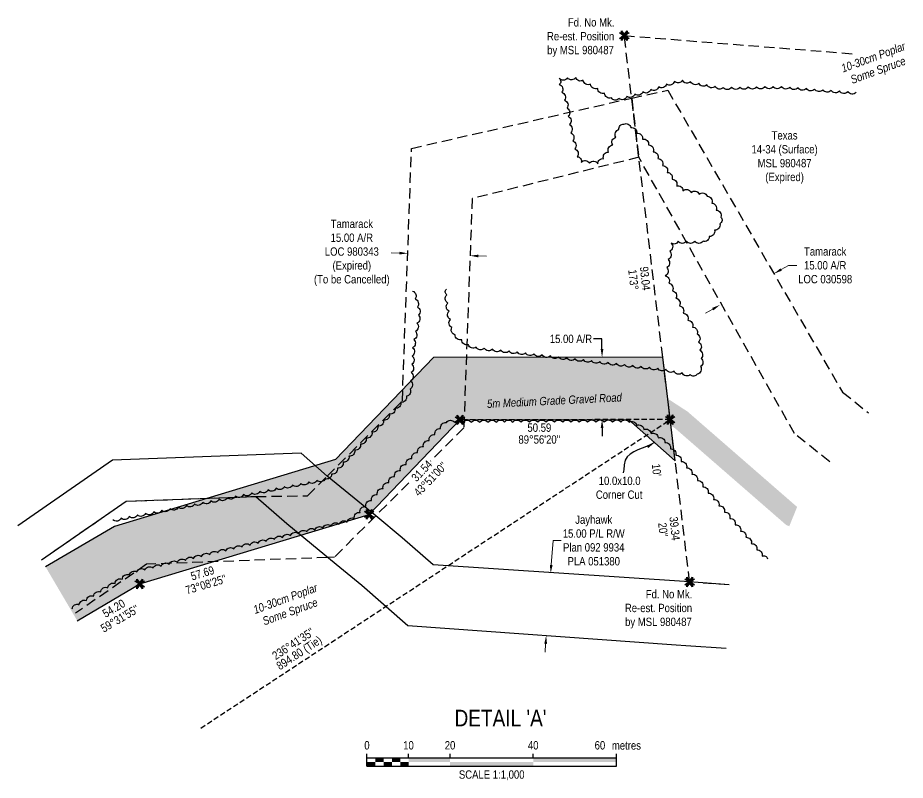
# Model space of a CAD drawing. Extents: x 656257 to 660865, y 5846033 to 5849863.
# Drawn here: x 659579 to 660646, y 5847090 to 5848007 of the extents above; entities that cross this region are included whole.
import ezdxf
from ezdxf.enums import TextEntityAlignment as Align

# ---------------------------------------------------------------- set-up
doc = ezdxf.new("R2010")
doc.units = 0
doc.header["$LTSCALE"] = 5
doc.header["$PDSIZE"] = 0.5
for name, pattern in [('0', [1, 1, 0]), ('foc-ACCESSROAD', [3.75, 2.5, -1.25]), ('foc-TIELINE', [1.875, 1.25, -0.625]), ('foc-TRAV', [1.875, 1.25, -0.625])]:
    doc.linetypes.add(name, pattern=pattern)
doc.layers.get('Defpoints').update_dxf_attribs({"color": 9})
for name, color, linetype in [('AS-ROADS', 254, 'Continuous'), ('C-AR', 13, 'foc-ACCESSROAD'), ('DETAIL-T', 7, 'Continuous'), ('F-RW', 190, 'Continuous'), ('F-WS', 190, 'foc-ACCESSROAD'), ('L-BD', 7, 'Continuous'), ('L-BD1', 253, 'Continuous'), ('L-MON', 1, 'Continuous'), ('L-TIE', 7, 'foc-TIELINE'), ('L-TIE-T', 7, 'Continuous'), ('P-PROPOSED', 10, 'Continuous'), ('P-PROPOSED-H', 21, 'Continuous'), ('P-TRAV', 4, 'foc-TRAV'), ('P-TXT', 4, 'Continuous'), ('T-BUSH', 110, '0'), ('T-BUSH-T', 110, 'Continuous')]:
    doc.layers.add(name, color=color, linetype=linetype)
for name, color, linetype, lineweight in [('C-AR-T', 13, 'Continuous', 9), ('F-RW-T', 190, 'Continuous', 9), ('F-WS-T', 190, 'Continuous', 9), ('T-TEXT', 48, 'Continuous', 18)]:
    doc.layers.add(name, color=color, linetype=linetype, lineweight=lineweight)
doc.styles.add('80', font='ARIALN.TTF', dxfattribs={"height": 10})
doc.styles.add('80CG', font='ARIALN.TTF', dxfattribs={"height": 10})
doc.styles.add('80L', font='ARIALN.TTF', dxfattribs={"height": 10})
doc.styles.add('80LS', font='ARIALNI.TTF', dxfattribs={"height": 10})
doc.dimstyles.new('Compass 5 000', dxfattribs={"dimscale": 5, "dimtxt": 9, "dimasz": 2, "dimexe": 0.2, "dimexo": 0.0625, "dimgap": 0.5, "dimtad": 0, "dimtih": 1, "dimtoh": 1, "dimzin": 0, "dimdsep": 46, "dimtxsty": '80CG', "dimcen": 0.1, "dimse1": 1, "dimse2": 1, "dimclrd": 256, "dimclrt": 256, "dimaunit": 1, "dimadec": 4, "dimazin": 0, "dimtfac": 0.06, "dimtofl": 0, "dimtmove": 0, "dimatfit": 1, "dimfxl": 0.2, "dimtolj": 1, "dimtzin": 0, "dimlwd": -1, "dimarcsym": 0})

# ---------------------------------------------------------------- blocks, each defined once
blk = doc.blocks.new('TEMP')
h = blk.add_hatch(color=255)
h.dxf.hatch_style = 1
h.paths.add_polyline_path([(0, 0.25), (-0.67, 1.15), (-0.67, 0.67), (-1.15, 0.67), (-0.25, 0), (-1.15, -0.67), (-0.67, -0.67), (-0.67, -1.15), (0, -0.25), (0.67, -1.15), (0.67, -0.67), (1.15, -0.67), (0.25, 0), (1.15, 0.67), (0.67, 0.67), (0.67, 1.15)])
h.paths.add_polyline_path([(0.57, 0.85), (0.57, 0.57), (0.85, 0.57), (0.08, 0), (0.85, -0.57), (0.57, -0.57), (0.57, -0.85), (0, -0.08), (-0.57, -0.85), (-0.57, -0.57), (-0.85, -0.57), (-0.08, 0), (-0.85, 0.57), (-0.57, 0.57), (-0.57, 0.85), (0, 0.08)], flags=16)
h = blk.add_hatch(color=1)
h.dxf.hatch_style = 1
h.paths.add_polyline_path([(0, 0.08), (-0.57, 0.85), (-0.57, 0.57), (-0.85, 0.57), (-0.08, 0), (-0.85, -0.57), (-0.57, -0.57), (-0.57, -0.85), (0, -0.08), (0.57, -0.85), (0.57, -0.57), (0.85, -0.57), (0.08, 0), (0.85, 0.57), (0.57, 0.57), (0.57, 0.85)])
at = {"color": 1}
for p, q in [((-0.08, 0), (0.08, 0)), ((0, 0.08), (0, -0.08))]:
    blk.add_line(p, q, dxfattribs=at)
at = {"color": 255, "flags": 128}
blk.add_lwpolyline([(-0.25, 0), (-1.15, 0.67), (-0.67, 0.67), (-0.67, 1.15), (0, 0.25), (0.67, 1.15), (0.67, 0.67), (1.15, 0.67), (0.25, 0), (1.15, -0.67), (0.67, -0.67), (0.67, -1.15), (0, -0.25), (-0.67, -1.15), (-0.67, -0.67), (-1.15, -0.67)], close=True, dxfattribs=at)
at = {"color": 1, "flags": 128}
blk.add_lwpolyline([(-0.08, 0), (-0.85, 0.57), (-0.57, 0.57), (-0.57, 0.85), (0, 0.08), (0.57, 0.85), (0.57, 0.57), (0.85, 0.57), (0.08, 0), (0.85, -0.57), (0.57, -0.57), (0.57, -0.85), (0, -0.08), (-0.57, -0.85), (-0.57, -0.57), (-0.85, -0.57)], close=True, dxfattribs=at)
blk = doc.blocks.new('*D442')
at = {"layer": 'C-AR-T', "transparency": 16777216}
for p, q in [((660037.8, 5847724.3), (660027.8, 5847724.7)), ((660132.7, 5847720.9), (660142.7, 5847720.5))]:
    blk.add_line(p, q, dxfattribs=at)
at = {"layer": 'C-AR-T', "linetype": 'Continuous', "transparency": 16777216}
for points in [[(660037.9, 5847726), (660037.7, 5847722.7), (660047.8, 5847724)], [(660132.8, 5847722.5), (660132.7, 5847719.2), (660122.7, 5847721.2)]]:
    blk.add_solid(points, dxfattribs=at)
at = {"layer": 'Defpoints', "color": 0, "linetype": 'Continuous', "transparency": 16777216}
for p in [(660049.1, 5847760.8), (660124.1, 5847758.1), (660047.8, 5847724)]:
    blk.add_point(p, dxfattribs=at)
at = {"layer": 'C-AR-T', "linetype": 'Continuous', "transparency": 16777216, "insert": (659980.5, 5847724.7), "char_height": 10, "attachment_point": 5, "style": '80CG'}
blk.add_mtext('\\A1;Tamarack\\P15.00 A/R\\PLOC 980343\\P(Expired)\\P(To be Cancelled)', dxfattribs=at)
blk = doc.blocks.new('*D443')
at = {"layer": 'C-AR-T', "transparency": 16777216}
for p, q in [((660496.9, 5847704.6), (660505.6, 5847709.6)), ((660505.6, 5847709.6), (660515.6, 5847709.6)), ((660414.7, 5847657), (660406, 5847652))]:
    blk.add_line(p, q, dxfattribs=at)
at = {"layer": 'C-AR-T', "linetype": 'Continuous', "transparency": 16777216}
for points in [[(660496.1, 5847706), (660497.8, 5847703.2), (660488.3, 5847699.6)], [(660413.8, 5847658.4), (660415.5, 5847655.5), (660423.3, 5847662)]]:
    blk.add_solid(points, dxfattribs=at)
at = {"layer": 'Defpoints', "color": 0, "linetype": 'Continuous', "transparency": 16777216}
for p in [(660488.3, 5847699.6), (660507.7, 5847666), (660442.8, 5847628.3)]:
    blk.add_point(p, dxfattribs=at)
at = {"layer": 'C-AR-T', "linetype": 'Continuous', "transparency": 16777216, "insert": (660549.9, 5847709.6), "char_height": 10, "attachment_point": 5, "style": '80CG'}
blk.add_mtext('\\A1;Tamarack\\P15.00 A/R\\PLOC 030598', dxfattribs=at)
blk = doc.blocks.new('*D444')
at = {"layer": 'Defpoints', "color": 0, "linetype": 'Continuous', "transparency": 16777216}
for p in [(660098, 5847347.9), (660092.7, 5847273.1), (660214.3, 5847264.5)]:
    blk.add_point(p, dxfattribs=at)
at = {"layer": 'F-RW-T', "transparency": 16777216}
for p, q in [((660220.4, 5847349.3), (660222.5, 5847378.7)), ((660222.5, 5847378.7), (660232.5, 5847378.7)), ((660213.6, 5847254.5), (660212.9, 5847244.6))]:
    blk.add_line(p, q, dxfattribs=at)
at = {"layer": 'F-RW-T', "linetype": 'Continuous', "transparency": 16777216}
for points in [[(660218.7, 5847349.4), (660222, 5847349.2), (660219.7, 5847339.3)], [(660212, 5847254.6), (660215.3, 5847254.4), (660214.3, 5847264.5)]]:
    blk.add_solid(points, dxfattribs=at)
at = {"layer": 'F-RW-T', "linetype": 'Continuous', "transparency": 16777216, "insert": (660271.5, 5847378.7), "char_height": 10, "attachment_point": 5, "style": '80CG'}
blk.add_mtext('\\A1;Jayhawk\\P15.00 P/L R/W\\PPlan 092 9934\\PPLA 051380', dxfattribs=at)
blk = doc.blocks.new('*U315')
at = {"color": 0}
for p, q in [((-150, 0), (-150, 15)), ((-100, 10), (-100, 15)), ((-50, 10), (-50, 15)), ((50, 10), (50, 15)), ((150.2, 0), (150.2, 15)), ((-150, 10), (150.2, 10)), ((-150, 0), (150.2, 0))]:
    blk.add_line(p, q, dxfattribs=at)
for points in [[(-150, 5), (-140, 5), (-150, 0), (-140, 0)], [(-140, 10), (-130, 10), (-140, 5), (-130, 5)], [(-130, 5), (-120, 5), (-130, 0), (-120, 0)], [(-120, 10), (-110, 10), (-120, 5), (-110, 5)], [(-110, 5), (-100, 5), (-110, 0), (-100, 0)], [(-100, 10), (-50, 10), (-100, 5), (-50, 5)], [(-50, 5), (50, 5), (-50, 0), (50, 0)], [(50, 10), (150.2, 10), (50, 5), (150.2, 5)]]:
    blk.add_solid(points, dxfattribs=at)
at = {"color": 0, "style": '80'}
blk.add_text('metres', height=10, dxfattribs=at).set_placement((162.2, 20), align=Align.CENTER)
at = {"color": 0, "char_height": 10, "style": '80'}
for s, insert, attachment_point in [('0', (-150, 30.2), 2), ('10', (-100, 30.2), 2), ('20', (-50, 30.2), 2), ('40', (50, 30.2), 2), ('60', (136.7, 30.2), 3), ('SCALE 1:1,000', (0.1, -5), 2)]:
    blk.add_mtext(s, dxfattribs=dict(at, insert=insert, attachment_point=attachment_point))
blk = doc.blocks.new('*D479')
at = {"layer": 'Defpoints', "color": 0, "transparency": 16777216}
for p in [(660152.7, 5847598.9), (660152.8, 5847523.9), (660281.5, 5847524)]:
    blk.add_point(p, dxfattribs=at)
at = {"layer": 'P-TXT', "transparency": 16777216}
for p, q in [((660281.4, 5847621.1), (660271.4, 5847621.1)), ((660281.4, 5847609), (660281.4, 5847621.1)), ((660281.5, 5847514), (660281.6, 5847504))]:
    blk.add_line(p, q, dxfattribs=at)
for points in [[(660283.1, 5847609), (660279.8, 5847609), (660281.5, 5847599)], [(660283.2, 5847514), (660279.9, 5847514), (660281.5, 5847524)]]:
    blk.add_solid(points, dxfattribs=at)
at = {"layer": 'P-TXT', "transparency": 16777216, "insert": (660244.1, 5847621.1), "char_height": 10, "attachment_point": 5, "style": '80CG'}
blk.add_mtext('\\A1;15.00 A/R', dxfattribs=at)

msp = doc.modelspace()

# ---------------------------------------------------------------- hatches: boundary and pattern name
at = {"layer": 'P-PROPOSED-H'}
h = msp.add_hatch(color=256, dxfattribs=at)
h.dxf.hatch_style = 1
h.paths.add_polyline_path([(659650.195, 5847282.279), (659725.39, 5847326.515), (660001.354, 5847410.146), (660110.588, 5847523.856), (660313.479, 5847524.073), (660369.444, 5847474.498), (660354.489, 5847599.098), (660078.611, 5847598.803), (659960.856, 5847476.221), (659695.082, 5847395.679), (659612.176, 5847346.906)])

# ---------------------------------------------------------------- linework, layer by layer
at = {"layer": 'AS-ROADS', "const_width": 24.994, "flags": 128}
msp.add_lwpolyline([(660511.394, 5847407.402), (660509.721, 5847408.082), (660376.916, 5847523.652), (660333.931, 5847551.647), (660079.296, 5847539.107), (659959.471, 5847436.627), (659710.236, 5847361.097), (659631.621, 5847314.849)], dxfattribs=at)
at = {"layer": 'C-AR'}
for points in [[(660555.345, 5847473.433), (660512.924, 5847507.224), (660325.7, 5847839.543), (660317.167, 5847910.806), (660360.498, 5847920.269), (660570.772, 5847557.096), (660602.104, 5847532.142)], [(659607.171, 5847355.414), (659708.984, 5847425.903), (659865.162, 5847431.668), (659927.267, 5847432.439), (659951.006, 5847456.195), (660041.262, 5847546.518), (660052.327, 5847850.245), (660317.167, 5847910.806), (660325.7, 5847839.543), (660125.231, 5847789.935), (660115.192, 5847514.324), (660009.208, 5847408.261), (659959.514, 5847358.532), (659951.004, 5847358.217), (659733.608, 5847350.138), (659647.972, 5847291.123)]]:
    msp.add_lwpolyline(points, dxfattribs=at)
at = {"layer": 'F-RW', "flags": 128}
for points in [[(660434.439, 5847325.221), (660386.848, 5847328.848), (660386.848, 5847328.848), (660078.291, 5847349.341), (660041.156, 5847381.947), (660009.208, 5847408.261), (659951.006, 5847456.195), (659919.566, 5847483.697), (659692.541, 5847475.317), (659578.653, 5847396.469)], [(659607.171, 5847355.414), (659708.984, 5847425.903), (659865.162, 5847431.668), (659902.478, 5847399.025), (659961.54, 5847350.382), (659992.573, 5847324.823), (660047.793, 5847276.338), (660370.807, 5847253.392), (660382.077, 5847252.593), (660430.953, 5847249.128)]]:
    msp.add_lwpolyline(points, dxfattribs=at)
at = {"layer": 'F-WS'}
msp.add_lwpolyline([(660434.439, 5847325.221), (660386.848, 5847328.848), (660386.848, 5847328.848), (660369.444, 5847474.498), (660354.489, 5847599.098), (660308.177, 5847985.887), (660584.856, 5847963.956)], dxfattribs=at)
at = {"layer": 'L-TIE', "flags": 128}
msp.add_lwpolyline([(659798.962, 5847153.202), (660363.487, 5847524.127)], dxfattribs=at)
at = {"layer": 'P-PROPOSED', "flags": 128}
msp.add_lwpolyline([(659650.195, 5847282.279), (659725.39, 5847326.515), (660001.354, 5847410.146), (660110.588, 5847523.856), (660313.479, 5847524.073), (660369.444, 5847474.498), (660354.489, 5847599.098), (660078.611, 5847598.803), (659960.856, 5847476.221), (659695.082, 5847395.679), (659612.176, 5847346.906)], dxfattribs=at)
at = {"layer": 'P-TRAV', "flags": 128}
msp.add_lwpolyline([(660363.487, 5847524.127), (660110.588, 5847523.856)], dxfattribs=at)
at = {"layer": 'T-BUSH', "linetype": 'Continuous', "flags": 128}
for points in [[(660587.048, 5847917.789, -0.52056705), (660577.079, 5847918.551, -0.52056705), (660567.111, 5847919.313, -0.52056705), (660557.142, 5847920.074, -0.52056705), (660547.174, 5847920.834, -0.52056705), (660537.205, 5847921.595, -0.52056705), (660527.237, 5847922.355, -0.52056705), (660517.268, 5847923.116, -0.52056705), (660507.3, 5847923.876, -0.52056705), (660497.331, 5847924.637, -0.52056705), (660487.343, 5847924.702, -0.52056705), (660477.348, 5847924.508, -0.52056705), (660467.352, 5847924.314, -0.52056705), (660457.356, 5847924.119, -0.52056705), (660447.361, 5847923.925, -0.52056705), (660437.365, 5847923.731, -0.52056705), (660427.37, 5847923.537, -0.52056705), (660417.502, 5847924.9, -0.52056705), (660407.673, 5847926.728, -0.52056705), (660397.845, 5847928.555, -0.52056705), (660388.016, 5847930.383, -0.52056705), (660378.187, 5847932.211, -0.52056705), (660368.598, 5847930.834, -0.52056705), (660359.153, 5847927.558, -0.52056705), (660349.708, 5847924.281, -0.52056705), (660340.262, 5847921.005, -0.52056705), (660330.671, 5847918.196, -0.52056705), (660321.036, 5847915.529, -0.52056705), (660311.401, 5847912.862, -0.52056705), (660301.766, 5847910.195, -0.52056705), (660292.725, 5847911.036, -0.52056705), (660284.505, 5847916.727, -0.52056705), (660276.285, 5847922.417, -0.52056705), (660267.628, 5847927.409, -0.52056705), (660258.918, 5847932.316, -0.52056705), (660249.839, 5847935.648, -0.52056705), (660239.857, 5847935.107, -0.52056705), (660229.874, 5847934.566, -0.52056705), (660229.949, 5847927.169, -0.52056705), (660233.095, 5847917.679, -0.52056705), (660236.24, 5847908.189, -0.52056705), (660239.385, 5847898.7, -0.52056705), (660240.872, 5847888.817, -0.52056705), (660242.315, 5847878.924, -0.52056705), (660243.758, 5847869.032, -0.52056705), (660246.208, 5847859.348, -0.52056705), (660248.825, 5847849.699, -0.52056705), (660251.443, 5847840.051, -0.52056705), (660256.531, 5847833.386, -0.52056705), (660266.499, 5847832.615, -0.52056705), (660276.467, 5847831.844, -0.52056705), (660283.335, 5847837.744, -0.52056705), (660289.174, 5847845.859, -0.52056705), (660294.291, 5847854.375, -0.52056705), (660298.077, 5847863.627, -0.52056705), (660301.863, 5847872.88, -0.52056705), (660307.871, 5847879.367, -0.52056705), (660315.94, 5847875.304, -0.52056705), (660323.11, 5847868.337, -0.52056705), (660330.28, 5847861.371, -0.52056705), (660337.451, 5847854.404, -0.52056705), (660343.102, 5847846.159, -0.52056705), (660348.74, 5847837.903, -0.52056705), (660354.379, 5847829.647, -0.52056705), (660360.017, 5847821.392, -0.52056705), (660365.656, 5847813.136, -0.52056705), (660371.294, 5847804.88, -0.52056705), (660378.765, 5847799.349, -0.52056705), (660388.537, 5847797.24, -0.52056705), (660398.31, 5847795.132, -0.52056705), (660407.944, 5847792.822, -0.52056705), (660413.385, 5847784.435, -0.52056705), (660418.825, 5847776.048, -0.52056705), (660424.266, 5847767.66, -0.52056705), (660423.195, 5847759.669, -0.52056705), (660416.778, 5847752.004, -0.52056705), (660410.36, 5847744.338, -0.52056705), (660403.012, 5847738.652, -0.52056705), (660393.014, 5847738.604, -0.52056705), (660383.017, 5847738.556, -0.52056705), (660373.02, 5847738.508, -0.52056705), (660364.729, 5847736.416, -0.52056705), (660362.903, 5847726.587, -0.52056705), (660361.077, 5847716.757, -0.52056705), (660359.251, 5847706.928, -0.52056705), (660357.491, 5847697.107, -0.52056705), (660361.775, 5847688.074, -0.52056705), (660366.059, 5847679.041, -0.52056705), (660370.342, 5847670.008, -0.52056705), (660374.626, 5847660.974, -0.52056705), (660378.909, 5847651.941, -0.52056705), (660384.536, 5847643.678, -0.52056705), (660390.164, 5847635.415, -0.52056705), (660395.792, 5847627.152, -0.52056705), (660397.586, 5847617.383, -0.52056705), (660399.085, 5847607.498, -0.52056705), (660400.584, 5847597.614, -0.52056705), (660400.016, 5847588.012, -0.52056705), (660395.925, 5847578.889, -0.52056705), (660387.612, 5847578.154, -0.52056705), (660377.848, 5847580.301, -0.52056705), (660368.084, 5847582.449, -0.52056705), (660358.32, 5847584.596, -0.52056705), (660348.401, 5847585.819, -0.52056705), (660338.47, 5847586.974, -0.52056705), (660328.54, 5847588.129, -0.52056705), (660318.609, 5847589.284, -0.52056705), (660308.679, 5847590.439, -0.52056705), (660298.748, 5847591.594, -0.52056705), (660288.818, 5847592.749, -0.52056705), (660278.887, 5847593.904, -0.52056705), (660268.956, 5847595.059, -0.52056705), (660259.026, 5847596.214, -0.52056705), (660249.095, 5847597.368, -0.52056705), (660239.165, 5847598.523, -0.52056705), (660229.234, 5847599.678, -0.52056705), (660219.304, 5847600.833, -0.52056705), (660209.373, 5847601.988, -0.52056705), (660199.443, 5847603.143, -0.52056705), (660189.512, 5847604.298, -0.52056705), (660179.582, 5847605.453, -0.52056705), (660169.651, 5847606.608, -0.52056705), (660159.72, 5847607.763, -0.52056705), (660149.79, 5847608.917, -0.52056705), (660139.859, 5847610.072, -0.52056705), (660129.929, 5847611.227, -0.52056705), (660120.699, 5847614.122, -0.52056705), (660112.74, 5847620.172, -0.52056705), (660104.781, 5847626.223, -0.52056705), (660100.86, 5847634.719, -0.52056705), (660099.182, 5847644.575, -0.52056705), (660097.503, 5847654.431, -0.52056705), (660096.02, 5847664.313, -0.52056705), (660094.977, 5847674.256, -0.52056705), (660094.284, 5847680.865, -0.52056705)], [(660053.584, 5847678.623, -0.52056705), (660056.515, 5847669.065, -0.52056705), (660059.446, 5847659.507, -0.52056705), (660060.759, 5847649.862, -0.52056705), (660058.861, 5847640.046, -0.52056705), (660056.963, 5847630.231, -0.52056705), (660055.066, 5847620.415, -0.52056705), (660053.584, 5847610.549, -0.52056705), (660053.074, 5847600.564, -0.52056705), (660052.565, 5847590.58, -0.52056705), (660052.017, 5847580.598, -0.52056705), (660051.26, 5847570.629, -0.52056705), (660050.504, 5847560.66, -0.52056705), (660046.354, 5847552.211, -0.52056705), (660039.42, 5847545.01, -0.52056705), (660032.485, 5847537.808, -0.52056705), (660025.55, 5847530.607, -0.52056705), (660018.616, 5847523.406, -0.52056705), (660011.681, 5847516.204, -0.52056705), (660004.746, 5847509.003, -0.52056705), (659997.811, 5847501.802, -0.52056705), (659990.877, 5847494.601, -0.52056705), (659983.942, 5847487.399, -0.52056705), (659977.007, 5847480.198, -0.52056705), (659970.072, 5847472.997, -0.52056705), (659963.138, 5847465.795, -0.52056705), (659956.203, 5847458.594, -0.52056705), (659948.43, 5847452.937, -0.52056705), (659938.613, 5847451.043, -0.52056705), (659928.797, 5847449.15, -0.52056705), (659918.98, 5847447.257, -0.52056705), (659909.164, 5847445.363, -0.52056705), (659899.347, 5847443.47, -0.52056705), (659889.531, 5847441.577, -0.52056705), (659879.714, 5847439.684, -0.52056705), (659869.897, 5847437.79, -0.52056705), (659860.081, 5847435.897, -0.52056705), (659850.264, 5847434.004, -0.52056705), (659840.448, 5847432.111, -0.52056705), (659830.631, 5847430.217, -0.52056705), (659820.815, 5847428.324, -0.52056705), (659810.998, 5847426.431, -0.52056705), (659801.181, 5847424.537, -0.52056705), (659791.365, 5847422.644, -0.52056705), (659781.548, 5847420.751, -0.52056705), (659771.732, 5847418.858, -0.52056705), (659761.915, 5847416.964, -0.52056705), (659752.099, 5847415.071, -0.52056705), (659742.282, 5847413.178, -0.52056705), (659732.465, 5847411.284, -0.52056705), (659722.649, 5847409.391, -0.52056705), (659712.832, 5847407.498, -0.52056705), (659703.016, 5847405.605, -0.52056705), (659693.048, 5847403.682, -0.52056705)], [(659644.087, 5847296.405, -0.52056705), (659652.682, 5847301.511, -0.52056705), (659661.277, 5847306.616, -0.52056705), (659669.873, 5847311.722, -0.52056705), (659678.468, 5847316.828, -0.52056705), (659687.064, 5847321.934, -0.52056705), (659695.659, 5847327.039, -0.52056705), (659704.254, 5847332.145, -0.52056705), (659712.85, 5847337.251, -0.52056705), (659721.963, 5847341.074, -0.52056705), (659731.693, 5847343.371, -0.52056705), (659741.423, 5847345.669, -0.52056705), (659751.153, 5847347.966, -0.52056705), (659760.883, 5847350.264, -0.52056705), (659770.613, 5847352.562, -0.52056705), (659780.343, 5847354.859, -0.52056705), (659790.073, 5847357.157, -0.52056705), (659799.803, 5847359.454, -0.52056705), (659809.532, 5847361.752, -0.52056705), (659819.262, 5847364.049, -0.52056705), (659828.992, 5847366.347, -0.52056705), (659838.722, 5847368.645, -0.52056705), (659848.452, 5847370.942, -0.52056705), (659858.182, 5847373.24, -0.52056705), (659867.912, 5847375.537, -0.52056705), (659877.642, 5847377.835, -0.52056705), (659887.371, 5847380.132, -0.52056705), (659897.101, 5847382.43, -0.52056705), (659906.831, 5847384.728, -0.52056705), (659916.561, 5847387.025, -0.52056705), (659926.291, 5847389.323, -0.52056705), (659936.021, 5847391.62, -0.52056705), (659945.751, 5847393.918, -0.52056705), (659955.481, 5847396.215, -0.52056705), (659965.211, 5847398.513, -0.52056705), (659974.94, 5847400.811, -0.52056705), (659983.46, 5847405.228, -0.52056705), (659990.386, 5847412.438, -0.52056705), (659997.312, 5847419.647, -0.52056705), (660004.238, 5847426.857, -0.52056705), (660011.164, 5847434.067, -0.52056705), (660018.09, 5847441.277, -0.52056705), (660025.016, 5847448.486, -0.52056705), (660031.942, 5847455.696, -0.52056705), (660038.868, 5847462.906, -0.52056705), (660045.794, 5847470.116, -0.52056705), (660052.72, 5847477.326, -0.52056705), (660059.646, 5847484.535, -0.52056705), (660066.572, 5847491.745, -0.52056705), (660073.498, 5847498.955, -0.52056705), (660080.423, 5847506.165, -0.52056705), (660087.349, 5847513.374, -0.52056705), (660094.275, 5847520.584, -0.52056705), (660104.164, 5847520.85, -0.52056705), (660114.162, 5847520.86, -0.52056705), (660124.159, 5847520.871, -0.52056705), (660134.156, 5847520.882, -0.52056705), (660144.154, 5847520.893, -0.52056705), (660154.151, 5847520.903, -0.52056705), (660164.149, 5847520.914, -0.52056705), (660174.146, 5847520.925, -0.52056705), (660184.144, 5847520.936, -0.52056705), (660194.141, 5847520.946, -0.52056705), (660204.139, 5847520.957, -0.52056705), (660214.136, 5847520.968, -0.52056705), (660224.134, 5847520.978, -0.52056705), (660234.131, 5847520.989, -0.52056705), (660244.129, 5847521, -0.52056705), (660254.126, 5847521.011, -0.52056705), (660264.124, 5847521.021, -0.52056705), (660274.121, 5847521.032, -0.52056705), (660284.118, 5847521.043, -0.52056705), (660294.116, 5847521.053, -0.52056705), (660304.113, 5847521.064, -0.52056705), (660314.111, 5847521.075, -0.52056705), (660323.067, 5847517.173, -0.52056705), (660331.735, 5847512.192, -0.52056705), (660340.403, 5847507.211, -0.52056705), (660349.072, 5847502.23, -0.52056705), (660357.169, 5847496.562, -0.52056705), (660363.662, 5847488.96, -0.52056705), (660370.155, 5847481.358, -0.52056705), (660376.648, 5847473.755, -0.52056705), (660383.14, 5847466.153, -0.52056705), (660389.633, 5847458.551, -0.52056705), (660396.126, 5847450.949, -0.52056705), (660402.618, 5847443.346, -0.52056705), (660409.111, 5847435.744, -0.52056705), (660415.604, 5847428.142, -0.52056705), (660422.096, 5847420.54, -0.52056705), (660428.589, 5847412.937, -0.52056705), (660435.082, 5847405.335, -0.52056705), (660441.574, 5847397.733, -0.52056705), (660448.067, 5847390.131, -0.52056705), (660454.56, 5847382.528, -0.52056705), (660461.053, 5847374.926, -0.52056705), (660467.545, 5847367.324, -0.52056705), (660474.038, 5847359.721, -0.52056705), (660480.329, 5847356.782, -0.52056705)]]:
    msp.add_lwpolyline(points, format="xyb", dxfattribs=at)

# ---------------------------------------------------------------- block references
at = {"layer": 'DETAIL-T', "linetype": 'Continuous', "xscale": 0.99974724, "yscale": 0.99974724, "zscale": 0.99974724}
msp.add_blockref('*U315', (660148.658, 5847107.25), dxfattribs=at)
at = {"layer": 'L-MON', "color": 2, "xscale": 4.9987362, "yscale": 4.9987362, "zscale": 4.9987362}
for p in [(660308.177, 5847985.887), (660110.588, 5847523.856), (660363.487, 5847524.127), (660001.354, 5847410.146)]:
    msp.add_blockref('TEMP', p, dxfattribs=at)
at = {"layer": 'L-MON', "xscale": 4.9987362, "yscale": 4.9987362, "zscale": 4.9987362}
for p in [(659725.39, 5847326.515), (660386.848, 5847328.848)]:
    msp.add_blockref('TEMP', p, dxfattribs=at)

# ---------------------------------------------------------------- texts
at = {"layer": 'DETAIL-T', "color": 3, "insert": (660159.315, 5847165.183), "char_height": 19.9949, "width": 223.80144, "attachment_point": 5, "style": '80CG'}
msp.add_mtext("DETAIL 'A'", dxfattribs=at)
at = {"layer": 'F-WS-T', "insert": (660501.082, 5847839.384), "char_height": 10, "width": 78.99495, "attachment_point": 5, "rotation": 0.051539, "style": '80CG'}
msp.add_mtext('\\A1;Texas\\P14-34 (Surface)\\PMSL 980487\\P(Expired)', dxfattribs=at)
at = {"layer": 'L-BD', "style": '80L'}
for s, rotation, p in [('173°', 276.1521, (660319.26, 5847692.351)), ('93.04', 276.1521, (660333.424, 5847693.878)), ("10'", 276.1521, (660347.103, 5847463.473)), ('39.34', 276.1522, (660369.007, 5847393.195)), ("20''", 276.1522, (660354.842, 5847391.669))]:
    msp.add_text(s, height=9.9975, rotation=rotation, dxfattribs=at).set_placement(p, align=Align.MIDDLE)
at = {"layer": 'L-BD1', "style": '80L'}
for s, rotation, p in [('50.59', 0.0614, (660206.083, 5847514.461)), ("89°56'20''", 0.0614, (660206.098, 5847500.214)), ("43°51'00''", 46.1503, (660075.053, 5847452.591)), ('57.69', 16.8593, (659800.807, 5847339.446)), ("73°08'25''", 16.8593, (659804.939, 5847325.812))]:
    msp.add_text(s, height=9.9975, rotation=rotation, dxfattribs=at).set_placement(p, align=Align.MIDDLE)
at = {"layer": 'L-BD1', "linetype": 'Continuous', "style": '80L'}
for s, p in [("59°31'55''", (659701.394, 5847284.851)), ('54.20', (659694.17, 5847297.13))]:
    msp.add_text(s, height=9.9975, rotation=30.4676, dxfattribs=at).set_placement(p, align=Align.MIDDLE)
at = {"layer": 'L-MON', "char_height": 10.00009, "attachment_point": 1, "style": '80L'}
for insert in [(660204.432, 5848006.83), (660298.138, 5847319.255)]:
    msp.add_mtext_dynamic_manual_height_columns('\\pi35.94866;Fd. No Mk.\\P\\pi10.84611;Re-est. Position \\P\\pi11.05075;by MSL 980487', width=90.02828, gutter_width=50, heights=[0], dxfattribs=dict(at, insert=insert))
at = {"layer": 'L-TIE-T', "style": '80L'}
for s, p in [("236°41'35''", (659909.896, 5847254.503)), ('894.80 (Tie)', (659917.719, 5847242.596))]:
    msp.add_text(s, height=9.99747, rotation=33.3072, dxfattribs=at).set_placement(p, align=Align.MIDDLE)
at = {"layer": 'P-TXT', "insert": (660273.733, 5847455.505), "char_height": 10.00009, "attachment_point": 1, "style": '80L'}
msp.add_mtext_dynamic_manual_height_columns('\\pi3.7574;10.0x10.0\\P\\pi0.32285;Corner Cut', width=56.04867, gutter_width=50, heights=[0], dxfattribs=at)
at = {"layer": 'T-BUSH-T', "char_height": 9.99747, "width": 81.94149, "attachment_point": 2, "rotation": 20, "style": '80LS'}
for insert in [(660606.036, 5847964.665), (659898.814, 5847313.51)]:
    msp.add_mtext('10-30cm Poplar\\PSome Spruce', dxfattribs=dict(at, insert=insert))
at = {"layer": 'T-TEXT', "style": '80LS'}
msp.add_text('5m Medium Grade Gravel Road', height=9.99747, rotation=2.819365, dxfattribs=at).set_placement((660224.196, 5847547.04), align=Align.MIDDLE_CENTER)

# ---------------------------------------------------------------- dimensions: what is measured, and where the dimension line sits
at = {"layer": 'C-AR-T', "linetype": 'Continuous'}
for base, p1, p2, angle, text, picture, middle in [((660047.797, 5847723.976), (660124.072, 5847758.115), (660049.14, 5847760.844), 177.913949, 'Tamarack\\P15.00 A/R\\PLOC 980343\\P(Expired)\\P(To be Cancelled)', '*D442', (659980.478, 5847724.704)), ((660488.271, 5847699.588), (660442.795, 5847628.347), (660507.745, 5847665.953), 30.070509, 'Tamarack\\P15.00 A/R\\PLOC 030598', '*D443', (660549.894, 5847709.609))]:
    dim = msp.add_linear_dim(base=base, p1=p1, p2=p2, angle=angle, text=text, dimstyle='Compass 5 000', dxfattribs=at)
    dim.commit()
    dim.dimension.update_dxf_attribs({"geometry": picture, "text_midpoint": middle, "dimtype": 161})
at = {"layer": 'F-RW-T', "linetype": 'Continuous'}
dim = msp.add_linear_dim(base=(660214.349, 5847264.506), p1=(660098.038, 5847347.938), p2=(660092.725, 5847273.146), angle=265.936827, text='Jayhawk\\P15.00 P/L R/W\\PPlan 092 9934\\PPLA 051380', dimstyle='Compass 5 000', dxfattribs=at)
dim.commit()
dim.dimension.update_dxf_attribs({"geometry": '*D444', "text_midpoint": (660271.548, 5847378.719), "dimtype": 161})
at = {"layer": 'P-TXT', "color": 2}
dim = msp.add_linear_dim(base=(660281.531, 5847524.039), p1=(660152.722, 5847598.882), p2=(660152.802, 5847523.901), angle=270.061435, text='15.00 A/R', dimstyle='Compass 5 000', dxfattribs=at)
dim.commit()
dim.dimension.update_dxf_attribs({"geometry": '*D479', "text_midpoint": (660244.146, 5847621.138), "dimtype": 161})

# ---------------------------------------------------------------- leaders
at = {"layer": 'P-TXT', "path_type": 1}
msp.add_leader([(660344.681, 5847496.434), (660309.488, 5847475.149), (660307.035, 5847459.99)], dimstyle='Compass 5 000', override={"dimgap": 0.5, "dimtad": 0}, dxfattribs=at)

# ---------------------------------------------------------------- next in the draw order: texts
at = {"layer": 'L-BD1', "insert": (660061.09, 5847465.929), "char_height": 9.9975, "width": 28.19655, "attachment_point": 2, "rotation": 46.1503, "style": '80L', "bg_fill": 3, "box_fill_scale": 1.15, "bg_fill_color": 256, "bg_fill_true_color": 256, "bg_fill_transparency": 0}
msp.add_mtext('31.54', dxfattribs=at)

doc.saveas('drawing.dxf')
